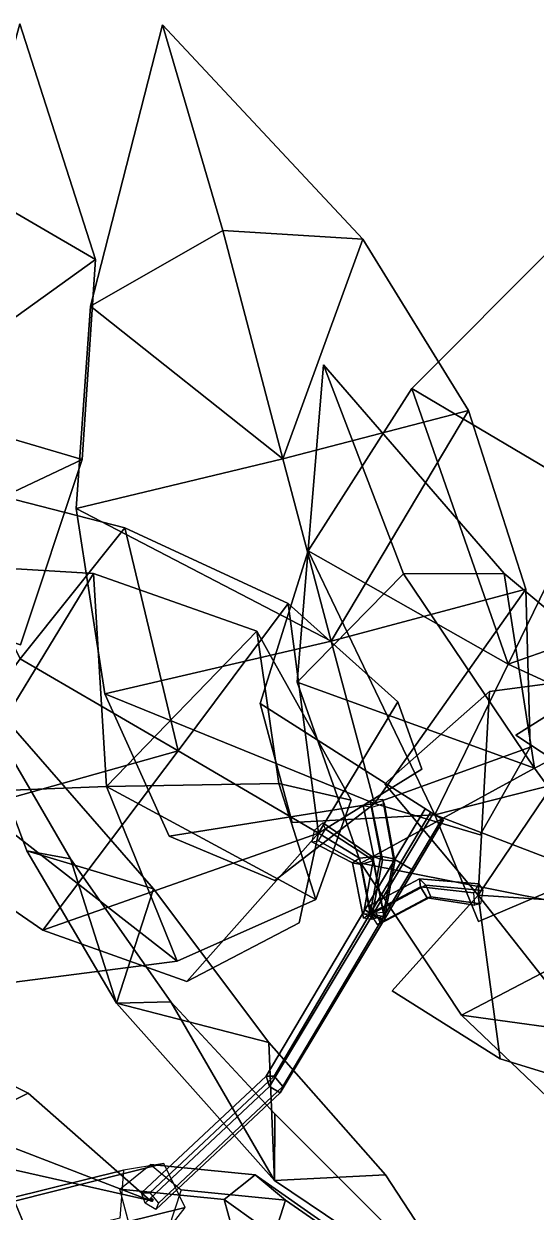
# Model space of a CAD drawing. Header units: metres. Extents: x -208 to 315, y -224 to 287.
# Drawn here: x 230.1 to 247.67, y 120.26 to 160.97 of the extents above; entities that cross this region are included whole.
import ezdxf

# ---------------------------------------------------------------- set-up
doc = ezdxf.new("R2010")
doc.units = ezdxf.units.M

msp = doc.modelspace()

# ---------------------------------------------------------------- linework, layer by layer
at = {"layer": 'Breeder_FruitR', "color": 3}
for points in [[(256.4179, 130.3907, 919.8402), (246.9726, 136.5962, 918.4827), (248.9354, 137.8326, 919.056)], [(256.4179, 130.3907, 919.8402), (248.9354, 137.8326, 919.056), (246.9726, 136.5962, 918.4827)]]:
    msp.add_3dface(points, dxfattribs=at)
at = {"layer": 'Breeder_Intrnd', "color": 3}
for points in [[(229.7748, 120.6435, 802.3875), (234.9023, 121.928, 810.1035), (233.521, 121.7039, 811.0552), (228.2939, 120.4099, 803.1725)], [(230.4061, 119.1264, 801.9827), (235.6332, 120.4204, 809.8652), (234.9023, 121.928, 810.1035), (229.7748, 120.6435, 802.3875)], [(234.4458, 121.8921, 810.6732), (238.0308, 121.542, 818.0207), (236.9719, 120.6948, 818.497), (233.3869, 121.0448, 811.1495)], [(235.4887, 121.0282, 810.1232), (239.0737, 120.6782, 817.4707), (238.0308, 121.542, 818.0207), (234.4458, 121.8921, 810.6732)], [(228.2939, 120.4099, 803.1725), (233.521, 121.7039, 811.0552), (233.3853, 120.0556, 811.4139), (227.9961, 118.7463, 803.2602)], [(238.0308, 121.542, 818.0207), (240.6299, 119.7276, 825.7985), (239.4576, 118.9201, 825.9976), (236.9719, 120.6948, 818.497)], [(239.0737, 120.6782, 817.4707), (241.6728, 118.8638, 825.2485), (240.6299, 119.7276, 825.7985), (238.0308, 121.542, 818.0207)], [(225.8514, 119.4948, 793.5005), (230.4061, 119.1264, 801.9827), (229.7748, 120.6435, 802.3875), (225.2201, 121.0119, 793.9054)], [(233.3869, 121.0448, 811.1495), (236.9719, 120.6948, 818.497), (237.3427, 119.3281, 818.251), (233.7577, 119.6782, 810.9034)], [(235.0492, 119.668, 810.2728), (238.6342, 119.3179, 817.6203), (239.0737, 120.6782, 817.4707), (235.4887, 121.0282, 810.1232)], [(236.9719, 120.6948, 818.497), (239.4576, 118.9201, 825.9976), (239.7588, 117.5778, 825.5813), (237.3427, 119.3281, 818.251)], [(238.6342, 119.3179, 817.6203), (241.12, 117.5432, 825.121), (241.6728, 118.8638, 825.2485), (239.0737, 120.6782, 817.4707)], [(229.3212, 117.9411, 802.5137), (234.7104, 119.2504, 810.6674), (235.6332, 120.4204, 809.8652), (230.4061, 119.1264, 801.9827)]]:
    msp.add_3dface(points, dxfattribs=at)
at = {"layer": 'Breeder_Leaf', "color": 3}
for points in [[(229.9589, 160.9653, 769.2008), (232.5501, 152.8918, 776.8114), (228.4039, 155.3056, 774.684)], [(229.9589, 160.9653, 769.2008), (228.4039, 155.3056, 774.684), (232.5501, 152.8918, 776.8114)], [(232.386, 151.2947, 818.5565), (234.8521, 160.9345, 813.9827), (236.9244, 153.8878, 817.2333)], [(232.386, 151.2947, 818.5565), (236.9244, 153.8878, 817.2333), (234.8521, 160.9345, 813.9827)], [(234.8521, 160.9345, 813.9827), (241.7216, 153.5918, 819.3412), (236.9244, 153.8878, 817.2333)], [(234.8521, 160.9345, 813.9827), (236.9244, 153.8878, 817.2333), (241.7216, 153.5918, 819.3412)], [(228.4039, 155.3056, 774.684), (232.5501, 152.8918, 776.8114), (225.6495, 147.9393, 776.7127)], [(228.4039, 155.3056, 774.684), (225.6495, 147.9393, 776.7127), (232.5501, 152.8918, 776.8114)], [(238.9786, 146.0621, 816.5244), (232.386, 151.2947, 818.5565), (236.9244, 153.8878, 817.2333)], [(238.9786, 146.0621, 816.5244), (236.9244, 153.8878, 817.2333), (232.386, 151.2947, 818.5565)], [(236.9244, 153.8878, 817.2333), (241.7216, 153.5918, 819.3412), (238.9786, 146.0621, 816.5244)], [(236.9244, 153.8878, 817.2333), (238.9786, 146.0621, 816.5244), (241.7216, 153.5918, 819.3412)], [(238.9786, 146.0621, 816.5244), (241.7216, 153.5918, 819.3412), (245.3393, 147.7151, 818.4093)], [(238.9786, 146.0621, 816.5244), (245.3393, 147.7151, 818.4093), (241.7216, 153.5918, 819.3412)], [(243.3984, 148.4784, 813.4988), (248.3149, 153.3926, 812.3249), (249.5392, 144.8381, 811.7841)], [(243.3984, 148.4784, 813.4988), (249.5392, 144.8381, 811.7841), (248.3149, 153.3926, 812.3249)], [(225.6495, 147.9393, 776.7127), (232.5501, 152.8918, 776.8114), (232.0946, 146.0419, 777.979)], [(225.6495, 147.9393, 776.7127), (232.0946, 146.0419, 777.979), (232.5501, 152.8918, 776.8114)], [(231.8903, 144.359, 817.3947), (232.386, 151.2947, 818.5565), (238.9786, 146.0621, 816.5244)], [(231.8903, 144.359, 817.3947), (238.9786, 146.0621, 816.5244), (232.386, 151.2947, 818.5565)], [(239.472, 138.41, 847.2269), (240.3696, 149.2789, 846.2337), (243.1165, 142.1243, 848.6385)], [(239.472, 138.41, 847.2269), (243.1165, 142.1243, 848.6385), (240.3696, 149.2789, 846.2337)], [(240.3696, 149.2789, 846.2337), (246.5672, 142.1396, 852.5927), (243.1165, 142.1243, 848.6385)], [(240.3696, 149.2789, 846.2337), (243.1165, 142.1243, 848.6385), (246.5672, 142.1396, 852.5927)], [(239.849, 142.917, 813.9897), (243.3984, 148.4784, 813.4988), (246.708, 139.0341, 812.7944)], [(239.849, 142.917, 813.9897), (246.708, 139.0341, 812.7944), (243.3984, 148.4784, 813.4988)], [(246.708, 139.0341, 812.7944), (243.3984, 148.4784, 813.4988), (249.5392, 144.8381, 811.7841)], [(246.708, 139.0341, 812.7944), (249.5392, 144.8381, 811.7841), (243.3984, 148.4784, 813.4988)], [(232.0946, 146.0419, 777.979), (223.3904, 141.9288, 777.9346), (225.6495, 147.9393, 776.7127)], [(232.0946, 146.0419, 777.979), (225.6495, 147.9393, 776.7127), (223.3904, 141.9288, 777.9346)], [(245.3393, 147.7151, 818.4093), (240.641, 139.8184, 815.5365), (238.9786, 146.0621, 816.5244)], [(245.3393, 147.7151, 818.4093), (238.9786, 146.0621, 816.5244), (240.641, 139.8184, 815.5365)], [(240.641, 139.8184, 815.5365), (245.3393, 147.7151, 818.4093), (247.3119, 141.5965, 816.5423)], [(240.641, 139.8184, 815.5365), (247.3119, 141.5965, 816.5423), (245.3393, 147.7151, 818.4093)], [(223.3904, 141.9288, 777.9346), (232.0946, 146.0419, 777.979), (229.9885, 139.6975, 778.335)], [(223.3904, 141.9288, 777.9346), (229.9885, 139.6975, 778.335), (232.0946, 146.0419, 777.979)], [(240.641, 139.8184, 815.5365), (231.8903, 144.359, 817.3947), (238.9786, 146.0621, 816.5244)], [(240.641, 139.8184, 815.5365), (238.9786, 146.0621, 816.5244), (231.8903, 144.359, 817.3947)], [(229.9725, 139.2142, 818.7294), (226.9205, 145.406, 823.6795), (233.5572, 143.6968, 822.4443)], [(229.9725, 139.2142, 818.7294), (233.5572, 143.6968, 822.4443), (226.9205, 145.406, 823.6795)], [(255.7889, 142.2301, 812.7237), (246.708, 139.0341, 812.7944), (249.5392, 144.8381, 811.7841)], [(255.7889, 142.2301, 812.7237), (249.5392, 144.8381, 811.7841), (246.708, 139.0341, 812.7944)], [(232.8793, 138.0177, 815.7893), (231.8903, 144.359, 817.3947), (240.641, 139.8184, 815.5365)], [(232.8793, 138.0177, 815.7893), (240.641, 139.8184, 815.5365), (231.8903, 144.359, 817.3947)], [(233.5572, 143.6968, 822.4443), (235.3889, 136.0592, 816.877), (229.9725, 139.2142, 818.7294)], [(233.5572, 143.6968, 822.4443), (229.9725, 139.2142, 818.7294), (235.3889, 136.0592, 816.877)], [(235.3889, 136.0592, 816.877), (233.5572, 143.6968, 822.4443), (239.1656, 141.1071, 819.8651)], [(235.3889, 136.0592, 816.877), (239.1656, 141.1071, 819.8651), (233.5572, 143.6968, 822.4443)], [(244.192, 133.8736, 813.708), (238.1968, 137.679, 814.292), (239.849, 142.917, 813.9897)], [(244.192, 133.8736, 813.708), (239.849, 142.917, 813.9897), (238.1968, 137.679, 814.292)], [(244.192, 133.8736, 813.708), (239.849, 142.917, 813.9897), (246.708, 139.0341, 812.7944)], [(244.192, 133.8736, 813.708), (246.708, 139.0341, 812.7944), (239.849, 142.917, 813.9897)], [(226.9645, 142.4651, 772.4515), (232.4914, 142.1398, 768.83), (227.9129, 134.6458, 773.6799)], [(226.9645, 142.4651, 772.4515), (227.9129, 134.6458, 773.6799), (232.4914, 142.1398, 768.83)], [(227.9129, 134.6458, 773.6799), (232.4914, 142.1398, 768.83), (232.9319, 134.8417, 769.4974)], [(227.9129, 134.6458, 773.6799), (232.9319, 134.8417, 769.4974), (232.4914, 142.1398, 768.83)], [(232.4914, 142.1398, 768.83), (238.083, 140.1671, 765.0167), (232.9319, 134.8417, 769.4974)], [(232.4914, 142.1398, 768.83), (232.9319, 134.8417, 769.4974), (238.083, 140.1671, 765.0167)], [(247.6124, 135.4673, 847.4407), (239.472, 138.41, 847.2269), (243.1165, 142.1243, 848.6385)], [(247.6124, 135.4673, 847.4407), (243.1165, 142.1243, 848.6385), (239.472, 138.41, 847.2269)], [(243.1165, 142.1243, 848.6385), (246.5672, 142.1396, 852.5927), (247.6124, 135.4673, 847.4407)], [(243.1165, 142.1243, 848.6385), (247.6124, 135.4673, 847.4407), (246.5672, 142.1396, 852.5927)], [(247.6124, 135.4673, 847.4407), (246.5672, 142.1396, 852.5927), (251.9003, 137.6721, 852.2879)], [(247.6124, 135.4673, 847.4407), (251.9003, 137.6721, 852.2879), (246.5672, 142.1396, 852.5927)], [(246.708, 139.0341, 812.7944), (255.7889, 142.2301, 812.7237), (253.0484, 136.1238, 812.8479)], [(246.708, 139.0341, 812.7944), (253.0484, 136.1238, 812.8479), (255.7889, 142.2301, 812.7237)], [(247.3119, 141.5965, 816.5423), (242.1194, 134.2628, 814.673), (240.641, 139.8184, 815.5365)], [(247.3119, 141.5965, 816.5423), (240.641, 139.8184, 815.5365), (242.1194, 134.2628, 814.673)], [(247.3119, 141.5965, 816.5423), (247.4615, 136.1839, 815.1846), (242.1194, 134.2628, 814.673)], [(247.3119, 141.5965, 816.5423), (242.1194, 134.2628, 814.673), (247.4615, 136.1839, 815.1846)], [(239.1656, 141.1071, 819.8651), (240.207, 133.2463, 815.2432), (235.3889, 136.0592, 816.877)], [(239.1656, 141.1071, 819.8651), (235.3889, 136.0592, 816.877), (240.207, 133.2463, 815.2432)], [(239.1656, 141.1071, 819.8651), (242.9172, 137.7418, 817.4644), (240.207, 133.2463, 815.2432)], [(239.1656, 141.1071, 819.8651), (240.207, 133.2463, 815.2432), (242.9172, 137.7418, 817.4644)], [(232.9319, 134.8417, 769.4974), (238.083, 140.1671, 765.0167), (238.8369, 134.9417, 763.9219)], [(232.9319, 134.8417, 769.4974), (238.8369, 134.9417, 763.9219), (238.083, 140.1671, 765.0167)], [(238.083, 140.1671, 765.0167), (241.3247, 134.3761, 756.3057), (238.8369, 134.9417, 763.9219)], [(238.083, 140.1671, 765.0167), (238.8369, 134.9417, 763.9219), (241.3247, 134.3761, 756.3057)], [(242.1194, 134.2628, 814.673), (232.8793, 138.0177, 815.7893), (240.641, 139.8184, 815.5365)], [(242.1194, 134.2628, 814.673), (240.641, 139.8184, 815.5365), (232.8793, 138.0177, 815.7893)], [(235.3889, 136.0592, 816.877), (225.7433, 133.3562, 817.4261), (229.9725, 139.2142, 818.7294)], [(235.3889, 136.0592, 816.877), (229.9725, 139.2142, 818.7294), (225.7433, 133.3562, 817.4261)], [(253.0484, 136.1238, 812.8479), (244.192, 133.8736, 813.708), (246.708, 139.0341, 812.7944)], [(253.0484, 136.1238, 812.8479), (246.708, 139.0341, 812.7944), (244.192, 133.8736, 813.708)], [(241.6487, 132.2198, 844.6496), (239.472, 138.41, 847.2269), (247.6124, 135.4673, 847.4407)], [(241.6487, 132.2198, 844.6496), (247.6124, 135.4673, 847.4407), (239.472, 138.41, 847.2269)], [(245.6763, 131.1184, 812.4403), (246.0641, 138.0998, 811.0709), (250.8229, 138.7192, 808.3826)], [(245.6763, 131.1184, 812.4403), (250.8229, 138.7192, 808.3826), (246.0641, 138.0998, 811.0709)], [(245.6763, 131.1184, 812.4403), (250.8229, 138.7192, 808.3826), (250.5344, 130.8014, 809.2631)], [(245.6763, 131.1184, 812.4403), (250.5344, 130.8014, 809.2631), (250.8229, 138.7192, 808.3826)], [(242.1194, 134.2628, 814.673), (235.0855, 133.1345, 814.5464), (232.8793, 138.0177, 815.7893)], [(242.1194, 134.2628, 814.673), (232.8793, 138.0177, 815.7893), (235.0855, 133.1345, 814.5464)], [(245.6763, 131.1184, 812.4403), (242.4817, 134.9281, 810.991), (246.0641, 138.0998, 811.0709)], [(245.6763, 131.1184, 812.4403), (246.0641, 138.0998, 811.0709), (242.4817, 134.9281, 810.991)], [(244.192, 133.8736, 813.708), (239.3009, 133.6112, 812.0263), (238.1968, 137.679, 814.292)], [(244.192, 133.8736, 813.708), (238.1968, 137.679, 814.292), (239.3009, 133.6112, 812.0263)], [(240.207, 133.2463, 815.2432), (242.9172, 137.7418, 817.4644), (243.7451, 135.4304, 813.7829)], [(240.207, 133.2463, 815.2432), (243.7451, 135.4304, 813.7829), (242.9172, 137.7418, 817.4644)], [(251.9003, 137.6721, 852.2879), (251.3821, 130.2914, 846.1284), (247.6124, 135.4673, 847.4407)], [(251.9003, 137.6721, 852.2879), (247.6124, 135.4673, 847.4407), (251.3821, 130.2914, 846.1284)], [(230.7491, 129.9177, 814.8019), (225.7433, 133.3562, 817.4261), (235.3889, 136.0592, 816.877)], [(230.7491, 129.9177, 814.8019), (235.3889, 136.0592, 816.877), (225.7433, 133.3562, 817.4261)], [(240.207, 133.2463, 815.2432), (230.7491, 129.9177, 814.8019), (235.3889, 136.0592, 816.877)], [(240.207, 133.2463, 815.2432), (235.3889, 136.0592, 816.877), (230.7491, 129.9177, 814.8019)], [(242.1194, 134.2628, 814.673), (247.4615, 136.1839, 815.1846), (245.7482, 133.1873, 812.4155)], [(242.1194, 134.2628, 814.673), (245.7482, 133.1873, 812.4155), (247.4615, 136.1839, 815.1846)], [(253.0484, 136.1238, 812.8479), (249.5014, 131.8382, 813.3121), (244.192, 133.8736, 813.708)], [(253.0484, 136.1238, 812.8479), (244.192, 133.8736, 813.708), (249.5014, 131.8382, 813.3121)], [(251.3821, 130.2914, 846.1284), (241.6487, 132.2198, 844.6496), (247.6124, 135.4673, 847.4407)], [(251.3821, 130.2914, 846.1284), (247.6124, 135.4673, 847.4407), (241.6487, 132.2198, 844.6496)], [(235.3541, 128.8541, 771.739), (227.9129, 134.6458, 773.6799), (232.9319, 134.8417, 769.4974)], [(235.3541, 128.8541, 771.739), (232.9319, 134.8417, 769.4974), (227.9129, 134.6458, 773.6799)], [(238.8369, 134.9417, 763.9219), (240.1066, 130.9711, 767.1103), (232.9319, 134.8417, 769.4974)], [(238.8369, 134.9417, 763.9219), (232.9319, 134.8417, 769.4974), (240.1066, 130.9711, 767.1103)], [(232.9319, 134.8417, 769.4974), (240.1066, 130.9711, 767.1103), (235.3541, 128.8541, 771.739)], [(232.9319, 134.8417, 769.4974), (235.3541, 128.8541, 771.739), (240.1066, 130.9711, 767.1103)], [(241.3247, 134.3761, 756.3057), (240.1066, 130.9711, 767.1103), (238.8369, 134.9417, 763.9219)], [(241.3247, 134.3761, 756.3057), (238.8369, 134.9417, 763.9219), (240.1066, 130.9711, 767.1103)], [(227.9129, 134.6458, 773.6799), (235.3541, 128.8541, 771.739), (229.7765, 128.1388, 775.3711)], [(227.9129, 134.6458, 773.6799), (229.7765, 128.1388, 775.3711), (235.3541, 128.8541, 771.739)], [(242.1194, 134.2628, 814.673), (238.708, 131.6175, 811.8122), (235.0855, 133.1345, 814.5464)], [(242.1194, 134.2628, 814.673), (235.0855, 133.1345, 814.5464), (238.708, 131.6175, 811.8122)], [(244.192, 133.8736, 813.708), (249.5014, 131.8382, 813.3121), (245.6902, 130.2211, 811.7493)], [(244.192, 133.8736, 813.708), (245.6902, 130.2211, 811.7493), (249.5014, 131.8382, 813.3121)], [(240.207, 133.2463, 815.2432), (235.6869, 128.1585, 813.1342), (230.7491, 129.9177, 814.8019)], [(240.207, 133.2463, 815.2432), (230.7491, 129.9177, 814.8019), (235.6869, 128.1585, 813.1342)], [(240.207, 133.2463, 815.2432), (239.5347, 130.1753, 811.1277), (235.6869, 128.1585, 813.1342)], [(240.207, 133.2463, 815.2432), (235.6869, 128.1585, 813.1342), (239.5347, 130.1753, 811.1277)], [(245.101, 127.0118, 842.4756), (241.6487, 132.2198, 844.6496), (251.3821, 130.2914, 846.1284)], [(245.101, 127.0118, 842.4756), (251.3821, 130.2914, 846.1284), (241.6487, 132.2198, 844.6496)], [(245.6763, 131.1184, 812.4403), (246.4273, 125.5111, 813.1357), (242.7296, 127.8415, 812.4443)], [(245.6763, 131.1184, 812.4403), (242.7296, 127.8415, 812.4443), (246.4273, 125.5111, 813.1357)], [(251.2688, 124.032, 810.7832), (245.6763, 131.1184, 812.4403), (250.5344, 130.8014, 809.2631)], [(251.2688, 124.032, 810.7832), (250.5344, 130.8014, 809.2631), (245.6763, 131.1184, 812.4403)], [(251.2688, 124.032, 810.7832), (246.4273, 125.5111, 813.1357), (245.6763, 131.1184, 812.4403)], [(251.2688, 124.032, 810.7832), (245.6763, 131.1184, 812.4403), (246.4273, 125.5111, 813.1357)], [(254.7298, 125.6809, 844.9739), (245.101, 127.0118, 842.4756), (251.3821, 130.2914, 846.1284)], [(254.7298, 125.6809, 844.9739), (251.3821, 130.2914, 846.1284), (245.101, 127.0118, 842.4756)], [(254.7298, 125.6809, 844.9739), (249.0175, 123.2874, 841.4517), (245.101, 127.0118, 842.4756)], [(254.7298, 125.6809, 844.9739), (245.101, 127.0118, 842.4756), (249.0175, 123.2874, 841.4517)]]:
    msp.add_3dface(points, dxfattribs=at)
at = {"layer": 'Breeder_Mrstm', "color": 3}
for points in [[(234.4594, 120.7132, 810.6956), (234.4805, 120.7233, 810.6804), (234.4285, 120.6664, 810.6232)], [(234.4594, 120.7132, 810.6956), (234.4285, 120.6664, 810.6232), (234.4805, 120.7233, 810.6804)], [(234.4285, 120.6664, 810.6232), (234.4487, 120.6943, 810.7077), (234.4594, 120.7132, 810.6956)], [(234.4285, 120.6664, 810.6232), (234.4594, 120.7132, 810.6956), (234.4487, 120.6943, 810.7077)], [(234.4285, 120.6664, 810.6232), (234.4777, 120.711, 810.6859), (234.4968, 120.7021, 810.6726)], [(234.4285, 120.6664, 810.6232), (234.4968, 120.7021, 810.6726), (234.4777, 120.711, 810.6859)], [(234.4419, 120.6754, 810.7133), (234.4387, 120.7031, 810.7114), (234.4285, 120.6664, 810.6232)], [(234.4419, 120.6754, 810.7133), (234.4285, 120.6664, 810.6232), (234.4387, 120.7031, 810.7114)], [(234.4968, 120.7021, 810.6726), (234.5135, 120.6808, 810.6655), (234.4285, 120.6664, 810.6232)], [(234.4968, 120.7021, 810.6726), (234.4285, 120.6664, 810.6232), (234.5135, 120.6808, 810.6655)], [(234.4285, 120.6664, 810.6232), (234.5028, 120.6813, 810.674), (234.5024, 120.6566, 810.6763)], [(234.4285, 120.6664, 810.6232), (234.5024, 120.6566, 810.6763), (234.5028, 120.6813, 810.674)], [(234.4285, 120.6664, 810.6232), (234.4556, 120.6549, 810.7096), (234.4419, 120.6754, 810.7133)], [(234.4285, 120.6664, 810.6232), (234.4419, 120.6754, 810.7133), (234.4556, 120.6549, 810.7096)], [(234.4285, 120.6664, 810.6232), (234.4888, 120.647, 810.6889), (234.4683, 120.6406, 810.7015)], [(234.4285, 120.6664, 810.6232), (234.4683, 120.6406, 810.7015), (234.4888, 120.647, 810.6889)], [(234.4683, 120.6406, 810.7015), (234.4455, 120.6479, 810.7159), (234.4285, 120.6664, 810.6232)], [(234.4683, 120.6406, 810.7015), (234.4285, 120.6664, 810.6232), (234.4455, 120.6479, 810.7159)], [(234.5024, 120.6566, 810.6763), (234.4915, 120.6335, 810.6877), (234.4285, 120.6664, 810.6232)], [(234.5024, 120.6566, 810.6763), (234.4285, 120.6664, 810.6232), (234.4915, 120.6335, 810.6877)], [(234.4387, 120.7031, 810.7114), (234.4601, 120.6836, 810.7452), (234.4598, 120.71, 810.7379)], [(234.4387, 120.7031, 810.7114), (234.4598, 120.71, 810.7379), (234.4601, 120.6836, 810.7452)], [(234.4419, 120.6754, 810.7133), (234.4601, 120.6836, 810.7452), (234.4387, 120.7031, 810.7114)], [(234.4419, 120.6754, 810.7133), (234.4387, 120.7031, 810.7114), (234.4601, 120.6836, 810.7452)], [(234.4419, 120.6754, 810.7133), (234.4732, 120.6597, 810.7425), (234.4601, 120.6836, 810.7452)], [(234.4419, 120.6754, 810.7133), (234.4601, 120.6836, 810.7452), (234.4732, 120.6597, 810.7425)], [(234.4556, 120.6549, 810.7096), (234.4732, 120.6597, 810.7425), (234.4419, 120.6754, 810.7133)], [(234.4556, 120.6549, 810.7096), (234.4419, 120.6754, 810.7133), (234.4732, 120.6597, 810.7425)], [(234.4455, 120.6479, 810.7159), (234.4857, 120.6443, 810.7346), (234.463, 120.6559, 810.7446)], [(234.4455, 120.6479, 810.7159), (234.463, 120.6559, 810.7446), (234.4857, 120.6443, 810.7346)], [(234.4683, 120.6406, 810.7015), (234.4857, 120.6443, 810.7346), (234.4455, 120.6479, 810.7159)], [(234.4683, 120.6406, 810.7015), (234.4455, 120.6479, 810.7159), (234.4857, 120.6443, 810.7346)], [(234.4487, 120.6943, 810.7077), (234.4678, 120.7025, 810.7391), (234.4594, 120.7132, 810.6956)], [(234.4487, 120.6943, 810.7077), (234.4594, 120.7132, 810.6956), (234.4678, 120.7025, 810.7391)], [(234.4594, 120.7132, 810.6956), (234.4815, 120.7215, 810.7249), (234.4805, 120.7233, 810.6804)], [(234.4594, 120.7132, 810.6956), (234.4805, 120.7233, 810.6804), (234.4815, 120.7215, 810.7249)], [(234.4594, 120.7132, 810.6956), (234.4678, 120.7025, 810.7391), (234.4815, 120.7215, 810.7249)], [(234.4594, 120.7132, 810.6956), (234.4815, 120.7215, 810.7249), (234.4678, 120.7025, 810.7391)], [(234.4888, 120.647, 810.6889), (234.5089, 120.6487, 810.7206), (234.4683, 120.6406, 810.7015)], [(234.4888, 120.647, 810.6889), (234.4683, 120.6406, 810.7015), (234.5089, 120.6487, 810.7206)], [(234.4683, 120.6406, 810.7015), (234.5089, 120.6487, 810.7206), (234.4857, 120.6443, 810.7346)], [(234.4683, 120.6406, 810.7015), (234.4857, 120.6443, 810.7346), (234.5089, 120.6487, 810.7206)], [(234.4777, 120.711, 810.6859), (234.5002, 120.7183, 810.7151), (234.4968, 120.7021, 810.6726)], [(234.4777, 120.711, 810.6859), (234.4968, 120.7021, 810.6726), (234.5002, 120.7183, 810.7151)], [(234.4805, 120.7233, 810.6804), (234.4815, 120.7215, 810.7249), (234.5021, 120.726, 810.7073)], [(234.4805, 120.7233, 810.6804), (234.5021, 120.726, 810.7073), (234.4815, 120.7215, 810.7249)], [(234.5024, 120.6566, 810.6763), (234.5232, 120.6576, 810.7076), (234.4915, 120.6335, 810.6877)], [(234.5024, 120.6566, 810.6763), (234.4915, 120.6335, 810.6877), (234.5232, 120.6576, 810.7076)], [(234.4915, 120.6335, 810.6877), (234.5232, 120.6576, 810.7076), (234.5073, 120.638, 810.7183)], [(234.4915, 120.6335, 810.6877), (234.5073, 120.638, 810.7183), (234.5232, 120.6576, 810.7076)], [(234.4968, 120.7021, 810.6726), (234.5002, 120.7183, 810.7151), (234.5205, 120.706, 810.7015)], [(234.4968, 120.7021, 810.6726), (234.5205, 120.706, 810.7015), (234.5002, 120.7183, 810.7151)], [(234.4968, 120.7021, 810.6726), (234.5205, 120.706, 810.7015), (234.5135, 120.6808, 810.6655)], [(234.4968, 120.7021, 810.6726), (234.5135, 120.6808, 810.6655), (234.5205, 120.706, 810.7015)], [(234.5028, 120.6813, 810.674), (234.5259, 120.6846, 810.7036), (234.5024, 120.6566, 810.6763)], [(234.5028, 120.6813, 810.674), (234.5024, 120.6566, 810.6763), (234.5259, 120.6846, 810.7036)], [(234.5024, 120.6566, 810.6763), (234.5259, 120.6846, 810.7036), (234.5232, 120.6576, 810.7076)], [(234.5024, 120.6566, 810.6763), (234.5232, 120.6576, 810.7076), (234.5259, 120.6846, 810.7036)], [(234.5135, 120.6808, 810.6655), (234.5205, 120.706, 810.7015), (234.5318, 120.682, 810.6948)], [(234.5135, 120.6808, 810.6655), (234.5318, 120.682, 810.6948), (234.5205, 120.706, 810.7015)]]:
    msp.add_3dface(points, dxfattribs=at)
at = {"layer": 'Breeder_Petiole', "color": 3}
for points in [[(242.3367, 132.4549, 813.7232), (241.9698, 134.3454, 814.3182), (241.7334, 134.1854, 814.6808), (242.1001, 132.437, 814.1189)], [(242.7788, 132.3594, 813.8145), (242.4116, 134.392, 814.4427), (241.9698, 134.3454, 814.3182), (242.3367, 132.4549, 813.7232)], [(242.8195, 132.2816, 814.2675), (242.4524, 134.2612, 814.8833), (242.4116, 134.392, 814.4427), (242.7788, 132.3594, 813.8145)], [(242.1001, 132.437, 814.1189), (241.7334, 134.1854, 814.6808), (242.0269, 134.1317, 815.0327), (242.3937, 132.3303, 814.4584)], [(242.3937, 132.3303, 814.4584), (242.0269, 134.1317, 815.0327), (242.4524, 134.2612, 814.8833), (242.8195, 132.2816, 814.2675)], [(243.0093, 132.2257, 813.3861), (244.0423, 133.9562, 813.3532), (243.8571, 134.0744, 813.7589), (242.8241, 132.344, 813.7918)], [(242.8241, 132.344, 813.7918), (243.8571, 134.0744, 813.7589), (244.1316, 133.917, 814.0947), (243.0985, 132.1865, 814.1276)], [(243.3999, 131.9941, 813.4674), (244.433, 133.7245, 813.4345), (244.0423, 133.9562, 813.3532), (243.0093, 132.2257, 813.3861)], [(242.0511, 132.4324, 814.1385), (240.3517, 133.5932, 815.1258), (240.0573, 133.3289, 814.8884), (241.6093, 132.3858, 814.014)], [(242.0919, 132.3016, 814.5791), (240.4474, 133.3813, 815.5243), (240.3517, 133.5932, 815.1258), (242.0511, 132.4324, 814.1385)], [(243.0985, 132.1865, 814.1276), (244.1316, 133.917, 814.0947), (244.4928, 133.6974, 813.8912), (243.4598, 131.967, 813.9241)], [(243.4598, 131.967, 813.9241), (244.4928, 133.6974, 813.8912), (244.433, 133.7245, 813.4345), (243.3999, 131.9941, 813.4674)], [(241.6093, 132.3858, 814.014), (240.0573, 133.3289, 814.8884), (239.9684, 132.9511, 815.138), (241.3729, 132.2258, 814.3766)], [(241.6664, 132.172, 814.7285), (240.207, 132.9785, 815.5319), (240.4474, 133.3813, 815.5243), (242.0919, 132.3016, 814.5791)], [(241.3729, 132.2258, 814.3766), (239.9684, 132.9511, 815.138), (240.207, 132.9785, 815.5319), (241.6664, 132.172, 814.7285)], [(241.9763, 130.4953, 813.419), (241.6093, 132.3858, 814.014), (241.3729, 132.2258, 814.3766), (241.7399, 130.3353, 813.7816)], [(242.4181, 130.5419, 813.5435), (242.0511, 132.4324, 814.1385), (241.6093, 132.3858, 814.014), (241.9763, 130.4953, 813.419)], [(242.0334, 130.2815, 814.1334), (241.6664, 132.172, 814.7285), (242.0919, 132.3016, 814.5791), (242.4589, 130.4111, 813.9841)], [(241.9763, 130.4953, 813.419), (242.3367, 132.4549, 813.7232), (242.1001, 132.437, 814.1189), (241.7396, 130.4774, 813.8147)], [(241.7396, 130.4774, 813.8147), (242.1001, 132.437, 814.1189), (242.3937, 132.3303, 814.4584), (242.0333, 130.3707, 814.1542)], [(241.9763, 130.4953, 813.419), (243.0093, 132.2257, 813.3861), (242.8241, 132.344, 813.7918), (241.7911, 130.6136, 813.8247)], [(241.7911, 130.6136, 813.8247), (242.8241, 132.344, 813.7918), (243.0985, 132.1865, 814.1276), (242.0655, 130.4561, 814.1605)], [(242.4184, 130.3998, 813.5103), (242.7788, 132.3594, 813.8145), (242.3367, 132.4549, 813.7232), (241.9763, 130.4953, 813.419)], [(242.0333, 130.3707, 814.1542), (242.3937, 132.3303, 814.4584), (242.8195, 132.2816, 814.2675), (242.4591, 130.322, 813.9633)], [(242.4589, 130.4111, 813.9841), (242.0919, 132.3016, 814.5791), (242.0511, 132.4324, 814.1385), (242.4181, 130.5419, 813.5435)], [(242.4591, 130.322, 813.9633), (242.8195, 132.2816, 814.2675), (242.7788, 132.3594, 813.8145), (242.4184, 130.3998, 813.5103)], [(241.7399, 130.3353, 813.7816), (241.3729, 132.2258, 814.3766), (241.6664, 132.172, 814.7285), (242.0334, 130.2815, 814.1334)], [(242.3669, 130.2636, 813.5003), (243.3999, 131.9941, 813.4674), (243.0093, 132.2257, 813.3861), (241.9763, 130.4953, 813.419)], [(242.0655, 130.4561, 814.1605), (243.0985, 132.1865, 814.1276), (243.4598, 131.967, 813.9241), (242.4268, 130.2366, 813.957)], [(242.4268, 130.2366, 813.957), (243.4598, 131.967, 813.9241), (243.3999, 131.9941, 813.4674), (242.3669, 130.2636, 813.5003)], [(241.9763, 130.4953, 813.419), (243.6974, 131.4101, 812.9059), (243.6672, 131.6773, 813.2809), (241.9461, 130.7624, 813.794)], [(241.9461, 130.7624, 813.794), (243.6672, 131.6773, 813.2809), (243.8839, 131.4643, 813.6281), (242.1628, 130.5495, 814.1412)], [(243.6974, 131.4101, 812.9059), (245.5266, 131.201, 812.0855), (245.6962, 131.5079, 812.3854), (243.6672, 131.6773, 813.2809)], [(243.6672, 131.6773, 813.2809), (245.6962, 131.5079, 812.3854), (245.8385, 131.2802, 812.7607), (243.8839, 131.4643, 813.6281)], [(242.2119, 130.1147, 813.531), (243.9331, 131.0296, 813.0179), (243.6974, 131.4101, 812.9059), (241.9763, 130.4953, 813.419)], [(242.1628, 130.5495, 814.1412), (243.8839, 131.4643, 813.6281), (244.0507, 131.058, 813.4631), (242.3296, 130.1432, 813.9763)], [(243.9331, 131.0296, 813.0179), (245.5625, 130.7808, 812.2726), (245.5266, 131.201, 812.0855), (243.6974, 131.4101, 812.9059)], [(243.8839, 131.4643, 813.6281), (245.8385, 131.2802, 812.7607), (245.7545, 130.824, 812.6899), (244.0507, 131.058, 813.4631)], [(242.3296, 130.1432, 813.9763), (244.0507, 131.058, 813.4631), (243.9331, 131.0296, 813.0179), (242.2119, 130.1147, 813.531)], [(244.0507, 131.058, 813.4631), (245.7545, 130.824, 812.6899), (245.5625, 130.7808, 812.2726), (243.9331, 131.0296, 813.0179)], [(238.6826, 124.9217, 813.5845), (241.9763, 130.4953, 813.419), (241.7911, 130.6136, 813.8247), (238.4031, 124.9206, 813.9516)], [(238.4031, 124.9206, 813.9516), (241.7911, 130.6136, 813.8247), (242.0655, 130.4561, 814.1605), (238.5241, 124.5689, 814.2246)], [(238.5241, 124.5689, 814.2246), (242.0655, 130.4561, 814.1605), (242.4268, 130.2366, 813.957), (238.8854, 124.3493, 814.0211)], [(238.9789, 124.5706, 813.6272), (242.3669, 130.2636, 813.5003), (241.9763, 130.4953, 813.419), (238.6826, 124.9217, 813.5845)], [(238.8854, 124.3493, 814.0211), (242.4268, 130.2366, 813.957), (242.3669, 130.2636, 813.5003), (238.9789, 124.5706, 813.6272)], [(234.4162, 120.9229, 810.3247), (238.6826, 124.9217, 813.5845), (238.4031, 124.9206, 813.9516), (234.1367, 120.9218, 810.6918)], [(234.1367, 120.9218, 810.6918), (238.4031, 124.9206, 813.9516), (238.5241, 124.5689, 814.2246), (234.2577, 120.5701, 810.9648)], [(234.2577, 120.5701, 810.9648), (238.5241, 124.5689, 814.2246), (238.8854, 124.3493, 814.0211), (234.619, 120.3506, 810.7613)], [(234.7125, 120.5719, 810.3674), (238.9789, 124.5706, 813.6272), (238.6826, 124.9217, 813.5845), (234.4162, 120.9229, 810.3247)], [(234.619, 120.3506, 810.7613), (238.8854, 124.3493, 814.0211), (238.9789, 124.5706, 813.6272), (234.7125, 120.5719, 810.3674)]]:
    msp.add_3dface(points, dxfattribs=at)
at = {"layer": 'Breeder_Stipule', "color": 3}
for points in [[(230.2024, 132.6364, 846.2122), (231.7038, 132.3594, 842.032), (227.7923, 139.0671, 848.0767)], [(230.2024, 132.6364, 846.2122), (227.7923, 139.0671, 848.0767), (231.7038, 132.3594, 842.032)], [(234.541, 131.3396, 848.1328), (230.2024, 132.6364, 846.2122), (227.7923, 139.0671, 848.0767)], [(234.541, 131.3396, 848.1328), (227.7923, 139.0671, 848.0767), (230.2024, 132.6364, 846.2122)], [(233.2737, 127.415, 844.4222), (231.7038, 132.3594, 842.032), (230.2024, 132.6364, 846.2122)], [(233.2737, 127.415, 844.4222), (230.2024, 132.6364, 846.2122), (231.7038, 132.3594, 842.032)], [(234.541, 131.3396, 848.1328), (233.2737, 127.415, 844.4222), (230.2024, 132.6364, 846.2122)], [(234.541, 131.3396, 848.1328), (230.2024, 132.6364, 846.2122), (233.2737, 127.415, 844.4222)], [(233.2737, 127.415, 844.4222), (235.1348, 127.4678, 838.2842), (231.7038, 132.3594, 842.032)], [(233.2737, 127.415, 844.4222), (231.7038, 132.3594, 842.032), (235.1348, 127.4678, 838.2842)], [(234.541, 131.3396, 848.1328), (238.502, 126.0763, 847.2659), (233.2737, 127.415, 844.4222)], [(234.541, 131.3396, 848.1328), (233.2737, 127.415, 844.4222), (238.502, 126.0763, 847.2659)], [(238.6979, 121.3438, 841.358), (235.1348, 127.4678, 838.2842), (233.2737, 127.415, 844.4222)], [(238.6979, 121.3438, 841.358), (233.2737, 127.415, 844.4222), (235.1348, 127.4678, 838.2842)], [(233.2737, 127.415, 844.4222), (238.502, 126.0763, 847.2659), (238.6979, 121.3438, 841.358)], [(233.2737, 127.415, 844.4222), (238.6979, 121.3438, 841.358), (238.502, 126.0763, 847.2659)], [(238.6979, 121.3438, 841.358), (238.6993, 123.6343, 835.5504), (235.1348, 127.4678, 838.2842)], [(238.6979, 121.3438, 841.358), (235.1348, 127.4678, 838.2842), (238.6993, 123.6343, 835.5504)], [(226.4487, 122.453, 814.7883), (224.9243, 127.0219, 820.6311), (230.2528, 124.3346, 818.9542)], [(226.4487, 122.453, 814.7883), (230.2528, 124.3346, 818.9542), (224.9243, 127.0219, 820.6311)], [(238.6979, 121.3438, 841.358), (238.502, 126.0763, 847.2659), (242.5036, 121.5362, 845.9238)], [(238.6979, 121.3438, 841.358), (242.5036, 121.5362, 845.9238), (238.502, 126.0763, 847.2659)], [(234.4285, 120.6664, 810.6232), (225.0526, 124.2745, 808.9824), (226.4487, 122.453, 814.7883)], [(234.4285, 120.6664, 810.6232), (226.4487, 122.453, 814.7883), (225.0526, 124.2745, 808.9824)], [(226.4487, 122.453, 814.7883), (230.2528, 124.3346, 818.9542), (234.4285, 120.6664, 810.6232)], [(226.4487, 122.453, 814.7883), (234.4285, 120.6664, 810.6232), (230.2528, 124.3346, 818.9542)], [(245.7235, 116.6229, 837.8127), (238.6993, 123.6343, 835.5504), (238.6979, 121.3438, 841.358)], [(245.7235, 116.6229, 837.8127), (238.6979, 121.3438, 841.358), (238.6993, 123.6343, 835.5504)], [(238.6979, 121.3438, 841.358), (242.5036, 121.5362, 845.9238), (245.7235, 116.6229, 837.8127)], [(238.6979, 121.3438, 841.358), (245.7235, 116.6229, 837.8127), (242.5036, 121.5362, 845.9238)]]:
    msp.add_3dface(points, dxfattribs=at)

doc.saveas('drawing.dxf')
